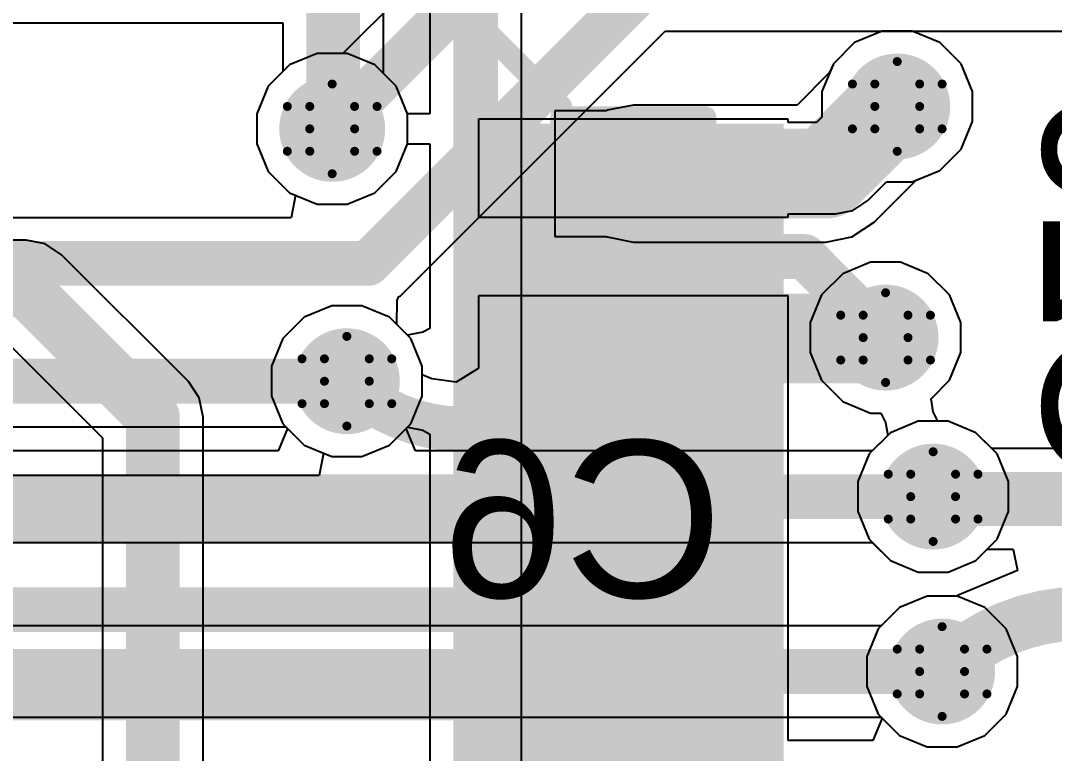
# Model space of a CAD drawing. Header units: inches. Extents: x -4 to 389, y 0 to 108.
# Drawn here: x 24.7 to 30.56, y 28.01 to 32.16 of the extents above; entities that cross this region are included whole.
import ezdxf

# ---------------------------------------------------------------- set-up
doc = ezdxf.new("R2010")
doc.units = ezdxf.units.IN
for name, color, linetype in [('Bottom Layer', 5, 'Continuous'), ('Bottom Overlay', 54, 'Continuous'), ('Bottom Paste', 16, 'Continuous'), ('Bottom Solder', 6, 'Continuous'), ('Drill Drawing', 1, 'Continuous'), ('Signal_1', 16, 'Continuous'), ('Signal_2', 76, 'Continuous'), ('Top Layer', 1, 'Continuous'), ('Top Overlay', 2, 'Continuous'), ('Top Paste', 8, 'Continuous'), ('Top Solder', 216, 'Continuous'), ('Via Holes', 16, 'Continuous')]:
    doc.layers.add(name, color=color, linetype=linetype)
doc.styles.add('Arial', font='', dxfattribs={"height": 0.2})
doc.styles.get('Arial').set_extended_font_data('Arial')

msp = doc.modelspace()

# ---------------------------------------------------------------- hatches: boundary and pattern name
at = {"layer": 'Bottom Layer'}
h = msp.add_hatch(color=5, dxfattribs=at)
edge = h.paths.add_edge_path()
edge.add_arc((29.66721524, 31.6738), 0.2999994, 0, 360)
h = msp.add_hatch(color=5, dxfattribs=at)
edge = h.paths.add_edge_path()
edge.add_arc((26.46681524, 31.5468), 0.2999994, 0, 360)
for points in [[(28.4903672, 31.06464958), (27.8553672, 31.06464958), (27.8553672, 31.52184958), (28.4903672, 31.52184958)], [(28.4903672, 30.12484958), (27.8553672, 30.12484958), (27.8553672, 30.58204958), (28.4903672, 30.58204958)]]:
    msp.add_hatch(color=5, dxfattribs=at).paths.add_polyline_path(points)
h = msp.add_hatch(color=5, dxfattribs=at)
edge = h.paths.add_edge_path()
edge.add_arc((29.60101522, 30.36449096), 0.2999994, 0, 360)
h = msp.add_hatch(color=5, dxfattribs=at)
edge = h.paths.add_edge_path()
edge.add_arc((26.54993928, 30.1174785), 0.2999994, 0, 360)
h = msp.add_hatch(color=5, dxfattribs=at)
edge = h.paths.add_edge_path()
edge.add_arc((29.87041524, 29.464), 0.2999994, 0, 360)
h = msp.add_hatch(color=5, dxfattribs=at)
edge = h.paths.add_edge_path()
edge.add_arc((29.92121524, 28.4734), 0.2999994, 0, 360)
at = {"layer": 'Bottom Paste'}
for points in [[(28.4903672, 31.06464958), (27.8553672, 31.06464958), (27.8553672, 31.52184958), (28.4903672, 31.52184958)], [(28.4903672, 30.12484958), (27.8553672, 30.12484958), (27.8553672, 30.58204958), (28.4903672, 30.58204958)]]:
    msp.add_hatch(color=16, dxfattribs=at).paths.add_polyline_path(points)
at = {"layer": 'Bottom Solder'}
for points in [[(28.55036708, 31.00464969999999), (27.79536732, 31.00464969999999), (27.79536732, 31.58184946), (28.55036708, 31.58184946)], [(28.55036708, 30.0648497), (27.79536732, 30.0648497), (27.79536732, 30.64204946), (28.55036708, 30.64204946)]]:
    msp.add_hatch(color=6, dxfattribs=at).paths.add_polyline_path(points)
at = {"layer": 'Signal_1'}
h = msp.add_hatch(color=16, dxfattribs=at)
edge = h.paths.add_edge_path()
edge.add_arc((29.66721524, 31.6738), 0.2999994, 0, 360)
h = msp.add_hatch(color=16, dxfattribs=at)
edge = h.paths.add_edge_path()
edge.add_arc((26.46681524, 31.5468), 0.2999994, 0, 360)
h = msp.add_hatch(color=16, dxfattribs=at)
edge = h.paths.add_edge_path()
edge.add_arc((29.60101522, 30.36449096), 0.2999994, 0, 360)
h = msp.add_hatch(color=16, dxfattribs=at)
edge = h.paths.add_edge_path()
edge.add_arc((26.54993928, 30.1174785), 0.2999994, 0, 360)
h = msp.add_hatch(color=16, dxfattribs=at)
edge = h.paths.add_edge_path()
edge.add_arc((29.87041524, 29.464), 0.2999994, 0, 360)
h = msp.add_hatch(color=16, dxfattribs=at)
edge = h.paths.add_edge_path()
edge.add_arc((29.92121524, 28.4734), 0.2999994, 0, 360)
at = {"layer": 'Signal_2'}
h = msp.add_hatch(color=76, dxfattribs=at)
edge = h.paths.add_edge_path()
edge.add_arc((29.66721524, 31.6738), 0.2999994, 0, 360)
h = msp.add_hatch(color=76, dxfattribs=at)
edge = h.paths.add_edge_path()
edge.add_arc((26.46681524, 31.5468), 0.2999994, 0, 360)
h = msp.add_hatch(color=76, dxfattribs=at)
edge = h.paths.add_edge_path()
edge.add_arc((29.60101522, 30.36449096), 0.2999994, 0, 360)
h = msp.add_hatch(color=76, dxfattribs=at)
edge = h.paths.add_edge_path()
edge.add_arc((26.54993928, 30.1174785), 0.2999994, 0, 360)
h = msp.add_hatch(color=76, dxfattribs=at)
edge = h.paths.add_edge_path()
edge.add_arc((29.87041524, 29.464), 0.2999994, 0, 360)
h = msp.add_hatch(color=76, dxfattribs=at)
edge = h.paths.add_edge_path()
edge.add_arc((29.92121524, 28.4734), 0.2999994, 0, 360)
at = {"layer": 'Top Layer'}
h = msp.add_hatch(color=1, dxfattribs=at)
edge = h.paths.add_edge_path()
edge.add_arc((29.66721524, 31.6738), 0.2999994, 0, 360)
h = msp.add_hatch(color=1, dxfattribs=at)
edge = h.paths.add_edge_path()
edge.add_arc((26.46681524, 31.5468), 0.2999994, 0, 360)
for points in [[(28.92241739, 31.173801), (27.42241785, 31.173801), (27.42241785, 31.4738004), (28.92241739, 31.4738004)], [(28.92241739, 30.67379946), (27.42241785, 30.67379946), (27.42241785, 30.97379886), (28.92241739, 30.97379886)], [(28.92241739, 30.17379791999999), (27.42241785, 30.17379791999999), (27.42241785, 30.47379732), (28.92241739, 30.47379732)], [(28.92241739, 29.67379892), (27.42241785, 29.67379892), (27.42241785, 29.97379832), (28.92241739, 29.97379832)], [(28.92241739, 29.17379992), (27.42241785, 29.17379992), (27.42241785, 29.47379932), (28.92241739, 29.47379932)], [(28.92241739, 28.67380092), (27.42241785, 28.67380092), (27.42241785, 28.97380032), (28.92241739, 28.97380032)], [(28.92241739, 28.17379938), (27.42241785, 28.17379938), (27.42241785, 28.47379878), (28.92241739, 28.47379878)]]:
    msp.add_hatch(color=1, dxfattribs=at).paths.add_polyline_path(points)
h = msp.add_hatch(color=1, dxfattribs=at)
edge = h.paths.add_edge_path()
edge.add_arc((29.60101522, 30.36449096), 0.2999994, 0, 360)
h = msp.add_hatch(color=1, dxfattribs=at)
edge = h.paths.add_edge_path()
edge.add_arc((26.54993928, 30.1174785), 0.2999994, 0, 360)
h = msp.add_hatch(color=1, dxfattribs=at)
edge = h.paths.add_edge_path()
edge.add_arc((29.87041524, 29.464), 0.2999994, 0, 360)
h = msp.add_hatch(color=1, dxfattribs=at)
edge = h.paths.add_edge_path()
edge.add_arc((29.92121524, 28.4734), 0.2999994, 0, 360)
at = {"layer": 'Top Paste'}
for points in [[(28.92241739, 31.173801), (27.42241785, 31.173801), (27.42241785, 31.4738004), (28.92241739, 31.4738004)], [(28.92241739, 30.67379946), (27.42241785, 30.67379946), (27.42241785, 30.97379886), (28.92241739, 30.97379886)], [(28.92241739, 30.17379791999999), (27.42241785, 30.17379791999999), (27.42241785, 30.47379732), (28.92241739, 30.47379732)], [(28.92241739, 29.67379892), (27.42241785, 29.67379892), (27.42241785, 29.97379832), (28.92241739, 29.97379832)], [(28.92241739, 29.17379992), (27.42241785, 29.17379992), (27.42241785, 29.47379932), (28.92241739, 29.47379932)], [(28.92241739, 28.67380092), (27.42241785, 28.67380092), (27.42241785, 28.97380032), (28.92241739, 28.97380032)], [(28.92241739, 28.17379938), (27.42241785, 28.17379938), (27.42241785, 28.47379878), (28.92241739, 28.47379878)]]:
    msp.add_hatch(color=8, dxfattribs=at).paths.add_polyline_path(points)
at = {"layer": 'Top Solder'}
for points in [[(29.02401739, 31.072201), (27.32081785, 31.072201), (27.32081785, 31.5754004), (29.02401739, 31.5754004)], [(29.02401739, 30.57219946), (27.32081785, 30.57219946), (27.32081785, 31.07539886), (29.02401739, 31.07539886)], [(29.02401739, 30.07219792), (27.32081785, 30.07219792), (27.32081785, 30.57539732), (29.02401739, 30.57539732)], [(29.02401739, 29.57219892), (27.32081785, 29.57219892), (27.32081785, 30.07539832), (29.02401739, 30.07539832)], [(29.02401739, 29.07219992), (27.32081785, 29.07219992), (27.32081785, 29.57539932), (29.02401739, 29.57539932)], [(29.02401739, 28.57220092), (27.32081785, 28.57220092), (27.32081785, 29.07540032), (29.02401739, 29.07540032)], [(29.02401739, 28.07219938), (27.32081785, 28.07219938), (27.32081785, 28.57539878), (29.02401739, 28.57539878)], [(29.02401739, 27.57220038), (27.32081785, 27.57220038), (27.32081785, 28.07539978), (29.02401739, 28.07539978)]]:
    msp.add_hatch(color=216, dxfattribs=at).paths.add_polyline_path(points)
at = {"layer": 'Via Holes'}
h = msp.add_hatch(color=7, dxfattribs=at)
edge = h.paths.add_edge_path()
edge.add_arc((29.66721524, 31.6738), 0.1499997, 0, 360)
h = msp.add_hatch(color=7, dxfattribs=at)
edge = h.paths.add_edge_path()
edge.add_arc((26.46681524, 31.5468), 0.1499997, 0, 360)
h = msp.add_hatch(color=7, dxfattribs=at)
edge = h.paths.add_edge_path()
edge.add_arc((29.60101522, 30.36449096), 0.1499997, 0, 360)
h = msp.add_hatch(color=7, dxfattribs=at)
edge = h.paths.add_edge_path()
edge.add_arc((26.54993928, 30.1174785), 0.1499997, 0, 360)
h = msp.add_hatch(color=7, dxfattribs=at)
edge = h.paths.add_edge_path()
edge.add_arc((29.87041524, 29.464), 0.1499997, 0, 360)
h = msp.add_hatch(color=7, dxfattribs=at)
edge = h.paths.add_edge_path()
edge.add_arc((29.92121524, 28.4734), 0.1499997, 0, 360)

# ---------------------------------------------------------------- linework, layer by layer
at = {"layer": 'Bottom Layer'}
for p, q in [((27.02062414, 33.2486), (27.02062414, 31.63219734)), ((27.53857586, 26.73128258), (27.53857586, 33.14132818)), ((29.58228018, 32.1007994), (29.42534119999999, 32.03579064)), ((29.7521503, 32.1007994), (29.58228018, 32.1007994)), ((29.90908928, 32.03579064), (29.7521503, 32.1007994)), ((29.42534119999999, 32.03579064), (29.3052246, 31.91567404)), ((30.02920588, 31.91567404), (29.90908928, 32.03579064)), ((26.38188018, 31.9737994), (26.2249412, 31.90879064)), ((26.55175029999999, 31.9737994), (26.38188018, 31.9737994)), ((26.70868928, 31.90879064), (26.55175029999999, 31.9737994)), ((26.2249412, 31.90879064), (26.1048246, 31.78867404)), ((26.82880588, 31.78867404), (26.70868928, 31.90879064)), ((29.3052246, 31.91567404), (29.284295, 31.86514582)), ((30.09421464, 31.75873506), (30.02920588, 31.91567404)), ((29.284295, 31.86514582), (29.10086382, 31.68171464)), ((26.1048246, 31.78867404), (26.03981584, 31.63173506)), ((26.89381464, 31.6317376), (26.82880588, 31.78867404)), ((30.09421464, 31.58886494), (30.09421464, 31.75873506)), ((28.1728672, 31.68171464), (28.02420862, 31.65214396)), ((29.10086382, 31.68171464), (28.1728672, 31.68171464)), ((26.03981584, 31.63173506), (26.03981584, 31.46186494)), ((27.02062414, 31.63219734), (26.89381464, 31.6317376)), ((28.01927848, 31.64884958), (27.7283672, 31.64884958)), ((27.7283672, 31.64884958), (27.7283672, 30.93764958)), ((28.02420862, 31.65214396), (28.01927848, 31.64884958)), ((30.02920588, 31.43192596), (30.09421464, 31.58886494)), ((26.03981584, 31.46186494), (26.1048246, 31.30492596)), ((26.82880588, 31.30492596), (26.89381464, 31.4618624)), ((26.89381464, 31.4618624), (27.02062414, 31.46140266)), ((27.02062414, 31.46140266), (27.02062414, 30.41659398)), ((29.90908928, 31.31180936), (30.02920588, 31.43192596)), ((26.1048246, 31.30492596), (26.2249412, 31.18480936)), ((26.70868928, 31.18480936), (26.82880588, 31.30492596)), ((29.7735625, 31.25567028), (29.90908928, 31.31180936)), ((29.53645604, 31.01856382), (29.7735625, 31.25567028)), ((26.2249412, 31.18480936), (26.38188018, 31.1198006)), ((26.55175029999999, 31.1198006), (26.70868928, 31.18480936)), ((26.38188018, 31.1198006), (26.55175029999999, 31.1198006)), ((29.41042886, 30.9343552), (29.53645604, 31.01856382)), ((24.7326658, 30.9172737), (8.19023254, 30.9172737)), ((24.7326785, 30.91727624), (24.7326658, 30.9172737)), ((24.8416953, 30.89558972), (24.7326785, 30.91727624)), ((27.7283672, 30.93764958), (28.01927848, 30.93764958)), ((28.01927848, 30.93764958), (28.02420862, 30.9343552)), ((28.02420862, 30.9343552), (28.1728672, 30.90478452)), ((29.26177028, 30.90478452), (29.41042886, 30.9343552)), ((24.93411574, 30.83383724), (24.8416953, 30.89558972)), ((28.1728672, 30.90478452), (29.26177028, 30.90478452)), ((25.65222962, 30.11572082), (24.93411574, 30.83383724)), ((26.46500422, 30.5444779), (26.30806524, 30.47946914)), ((26.63487434, 30.5444779), (26.46500422, 30.5444779)), ((26.79181332, 30.47946914), (26.63487434, 30.5444779)), ((26.30806524, 30.47946914), (26.18794864, 30.35935254)), ((26.89362414, 30.37765832), (26.79181332, 30.47946914)), ((26.98020512, 30.39530878), (26.89362414, 30.37765832)), ((27.02062414, 30.41659398), (26.98020512, 30.39530878)), ((24.61467772, 30.34752629999999), (25.1659263, 29.79628026)), ((26.18794864, 30.35935254), (26.12293988, 30.20241356)), ((26.12293988, 30.20241356), (26.12293988, 30.03254344)), ((25.65223723999999, 30.11571574), (25.65222962, 30.11572082)), ((25.71398972, 30.0232953), (25.65223723999999, 30.11571574)), ((25.73567624, 29.9142785), (25.71398972, 30.0232953)), ((26.12293988, 30.03254344), (26.18794864, 29.87560446)), ((25.7356737, 29.9142658), (25.73567624, 29.9142785)), ((25.7356737, 26.43019098), (25.7356737, 29.9142658)), ((26.18794864, 29.87560446), (26.30806524, 29.75548786)), ((29.78548018, 29.8909994), (29.6285412, 29.82599064)), ((29.9553503, 29.8909994), (29.78548018, 29.8909994)), ((30.11228928, 29.82599064), (29.9553503, 29.8909994)), ((26.79181332, 29.75548786), (26.89362414, 29.85729868)), ((26.89362414, 29.85729868), (26.98020512, 29.83964822)), ((26.98020512, 29.83964822), (27.02062414, 29.81836302)), ((27.02062414, 29.81836302), (27.02062414, 26.8385544)), ((29.6285412, 29.82599064), (29.5084246, 29.70587404)), ((30.23240588, 29.70587404), (30.11228928, 29.82599064)), ((25.1659263, 29.79628026), (25.1659263, 26.43019098)), ((26.30806524, 29.75548786), (26.46500422, 29.6904791)), ((26.63487434, 29.6904791), (26.79181332, 29.75548786)), ((26.46500422, 29.6904791), (26.63487434, 29.6904791)), ((29.5084246, 29.70587404), (29.44341584, 29.54893506)), ((30.29741464, 29.54893506), (30.23240588, 29.70587404)), ((29.44341584, 29.54893506), (29.44341584, 29.37906494)), ((30.29741464, 29.37906494), (30.29741464, 29.54893506)), ((29.44341584, 29.37906494), (29.5084246, 29.22212596)), ((30.23240588, 29.22212596), (30.29741464, 29.37906494)), ((29.5084246, 29.22212596), (29.6285412, 29.10200936)), ((30.11228928, 29.10200936), (30.23240588, 29.22212596)), ((29.6285412, 29.10200936), (29.78548018, 29.0370006)), ((29.9553503, 29.0370006), (30.11228928, 29.10200936)), ((29.78548018, 29.0370006), (29.9553503, 29.0370006)), ((29.83628018, 28.9003994), (29.6793412, 28.83539064)), ((30.0061503, 28.9003994), (29.83628018, 28.9003994)), ((30.16308928, 28.83539064), (30.0061503, 28.9003994)), ((29.6793412, 28.83539064), (29.5592246, 28.71527404)), ((30.28320588, 28.71527404), (30.16308928, 28.83539064)), ((29.5592246, 28.71527404), (29.49421584, 28.55833506)), ((30.34821464, 28.55833506), (30.28320588, 28.71527404)), ((29.49421584, 28.55833506), (29.49421584, 28.38846494)), ((30.34821464, 28.38846494), (30.34821464, 28.55833506)), ((29.49421584, 28.38846494), (29.5592246, 28.23152596)), ((30.28320588, 28.23152596), (30.34821464, 28.38846494)), ((29.5592246, 28.23152596), (29.6793412, 28.11140936)), ((30.16308928, 28.11140936), (30.28320588, 28.23152596)), ((29.6793412, 28.11140936), (29.83628018, 28.0464006)), ((30.0061503, 28.0464006), (30.16308928, 28.11140936)), ((29.83628018, 28.0464006), (30.0061503, 28.0464006))]:
    msp.add_line(p, q, dxfattribs=at)
for points, const_width in [([(27.2796, 26.73128258), (27.2796, 33.2486)], 0.254), ([(29.26177028, 31.29324958), (29.6423207, 31.6738)], 0.508), ([(29.6423207, 31.6738), (29.66721524, 31.6738)], 0.508), ([(28.1728672, 31.29324958), (29.26177028, 31.29324958)], 0.508), ([(8.0722343, 30.6324), (24.7326785, 30.6324)], 0.3048), ([(24.7326785, 30.6324), (25.4508, 29.9142785)], 0.3048), ([(28.1728672, 30.35344958), (28.17838662, 30.358969)], 0.508), ([(28.17838662, 30.358969), (29.59549326, 30.358969)], 0.508), ([(29.59549326, 30.358969), (29.60101522, 30.36449096)], 0.508), ([(25.4508, 26.1112), (25.4508, 29.9142785)], 0.3048)]:
    msp.add_lwpolyline(points, dxfattribs=dict(at, const_width=const_width))
for points, const_width in [([(29.5153207, 31.6738, 1), (29.76932069999999, 31.6738, 1)], 0.254), ([(29.5153207, 31.6738, 1), (29.76932069999999, 31.6738, 1)], 0.254), ([(29.54021524, 31.6738, 1), (29.79421524, 31.6738, 1)], 0.254), ([(28.0458672, 31.29324958, 1), (28.2998672, 31.29324958, 1)], 0.254), ([(29.13477027999999, 31.29324958, 1), (29.38877028, 31.29324958, 1)], 0.254), ([(29.13477027999999, 31.29324958, 1), (29.38877028, 31.29324958, 1)], 0.254), ([(24.6564785, 30.6324, 1), (24.8088785, 30.6324, 1)], 0.1524), ([(24.6564785, 30.6324, 1), (24.8088785, 30.6324, 1)], 0.1524), ([(28.0458672, 30.35344958, 1), (28.2998672, 30.35344958, 1)], 0.254), ([(28.05138662, 30.358969, 1), (28.30538662, 30.358969, 1)], 0.254), ([(28.05138662, 30.358969, 1), (28.30538662, 30.358969, 1)], 0.254), ([(29.46849326, 30.358969, 1), (29.72249326, 30.358969, 1)], 0.254), ([(29.46849326, 30.358969, 1), (29.72249326, 30.358969, 1)], 0.254), ([(29.47401522, 30.36449096, 1), (29.72801522, 30.36449096, 1)], 0.254), ([(25.3746, 29.9142785, 1), (25.527, 29.9142785, 1)], 0.1524), ([(25.3746, 29.9142785, 1), (25.527, 29.9142785, 1)], 0.1524)]:
    msp.add_lwpolyline(points, format="xyb", close=True, dxfattribs=dict(at, const_width=const_width))
at = {"layer": 'Bottom Overlay', "const_width": 0.127}
for points in [[(27.7664672, 31.10274958), (27.7664672, 31.61074958)], [(27.7664672, 31.61074958), (28.5792672, 31.61074958)], [(28.5792672, 31.10274958), (28.5792672, 31.61074958)], [(27.7664672, 30.03594958), (27.7664672, 30.54394958)], [(28.5792672, 30.03594958), (28.5792672, 30.54394958)], [(27.7664672, 30.03594958), (28.5792672, 30.03594958)]]:
    msp.add_lwpolyline(points, dxfattribs=at)
at = {"layer": 'Bottom Overlay', "const_width": 0.0635}
for points in [[(27.7347172, 31.61074958, 1), (27.7982172, 31.61074958, 1)], [(27.7347172, 31.61074958, 1), (27.7982172, 31.61074958, 1)], [(28.5475172, 31.61074958, 1), (28.6110172, 31.61074958, 1)], [(28.5475172, 31.61074958, 1), (28.6110172, 31.61074958, 1)], [(27.7347172, 31.10274958, 1), (27.7982172, 31.10274958, 1)], [(28.5475172, 31.10274958, 1), (28.6110172, 31.10274958, 1)], [(27.7347172, 30.54394958, 1), (27.7982172, 30.54394958, 1)], [(28.5475172, 30.54394958, 1), (28.6110172, 30.54394958, 1)], [(27.7347172, 30.03594958, 1), (27.7982172, 30.03594958, 1)], [(27.7347172, 30.03594958, 1), (27.7982172, 30.03594958, 1)], [(28.5475172, 30.03594958, 1), (28.6110172, 30.03594958, 1)], [(28.5475172, 30.03594958, 1), (28.6110172, 30.03594958, 1)]]:
    msp.add_lwpolyline(points, format="xyb", close=True, dxfattribs=at)
at = {"layer": 'Drill Drawing', "const_width": 0.0508}
for points in [[(29.54021524, 31.8008), (29.66721524, 31.92779999999999)], [(29.66721524, 31.92779999999999), (29.79421524, 31.8008)], [(26.33981524, 31.6738), (26.46681524, 31.8008)], [(26.46681524, 31.8008), (26.59381524, 31.6738)], [(29.41321524, 31.8008), (29.54021524, 31.6738)], [(29.41321524, 31.8008), (29.54021524, 31.8008)], [(29.79421524, 31.8008), (29.92121524, 31.8008)], [(29.79421524, 31.6738), (29.92121524, 31.8008)], [(26.21281524, 31.6738), (26.33981524, 31.5468)], [(26.21281524, 31.6738), (26.33981524, 31.6738)], [(26.59381524, 31.6738), (26.72081524, 31.6738)], [(26.59381524, 31.5468), (26.72081524, 31.6738)], [(29.41321524, 31.5468), (29.54021524, 31.6738)], [(29.79421524, 31.6738), (29.92121524, 31.5468)], [(26.21281524, 31.4198), (26.33981524, 31.5468)], [(26.59381524, 31.5468), (26.72081524, 31.4198)], [(29.41321524, 31.5468), (29.54021524, 31.5468)], [(29.54021524, 31.5468), (29.66721524, 31.4198)], [(29.66721524, 31.4198), (29.79421524, 31.5468)], [(29.79421524, 31.5468), (29.92121524, 31.5468)], [(26.21281524, 31.4198), (26.33981524, 31.4198)], [(26.33981524, 31.4198), (26.46681524, 31.2928)], [(26.46681524, 31.2928), (26.59381524, 31.4198)], [(26.59381524, 31.4198), (26.72081524, 31.4198)], [(29.47401522, 30.49149096), (29.60101522, 30.61849096)], [(29.60101522, 30.61849096), (29.72801522, 30.49149096)], [(29.34701522, 30.49149096), (29.47401522, 30.36449096)], [(29.34701522, 30.49149096), (29.47401522, 30.49149096)], [(29.72801522, 30.49149096), (29.85501522, 30.49149096)], [(29.72801522, 30.36449096), (29.85501522, 30.49149096)], [(26.42293927999999, 30.2444785), (26.54993928, 30.3714785)], [(26.54993928, 30.3714785), (26.67693928, 30.2444785)], [(29.34701522, 30.23749096), (29.47401522, 30.36449096)], [(29.72801522, 30.36449096), (29.85501522, 30.23749096)], [(26.29593928, 30.2444785), (26.42293927999999, 30.1174785)], [(26.29593928, 30.2444785), (26.42293927999999, 30.2444785)], [(26.67693928, 30.2444785), (26.80393928, 30.2444785)], [(26.67693928, 30.1174785), (26.80393928, 30.2444785)], [(29.34701522, 30.23749096), (29.47401522, 30.23749096)], [(29.47401522, 30.23749096), (29.60101522, 30.11049096)], [(29.60101522, 30.11049096), (29.72801522, 30.23749096)], [(29.72801522, 30.23749096), (29.85501522, 30.23749096)], [(26.29593928, 29.9904785), (26.42293927999999, 30.1174785)], [(26.67693928, 30.1174785), (26.80393928, 29.9904785)], [(26.29593928, 29.9904785), (26.42293927999999, 29.9904785)], [(26.42293927999999, 29.9904785), (26.54993928, 29.8634785)], [(26.54993928, 29.8634785), (26.67693928, 29.9904785)], [(26.67693928, 29.9904785), (26.80393928, 29.9904785)], [(29.74341524, 29.591), (29.87041524, 29.718)], [(29.87041524, 29.718), (29.99741524, 29.591)], [(29.61641524, 29.591), (29.74341524, 29.464)], [(29.61641524, 29.591), (29.74341524, 29.591)], [(29.99741524, 29.591), (30.12441524, 29.591)], [(29.99741524, 29.464), (30.12441524, 29.591)], [(29.61641524, 29.337), (29.74341524, 29.464)], [(29.99741524, 29.464), (30.12441524, 29.337)], [(29.61641524, 29.337), (29.74341524, 29.337)], [(29.74341524, 29.337), (29.87041524, 29.21)], [(29.87041524, 29.21), (29.99741524, 29.337)], [(29.99741524, 29.337), (30.12441524, 29.337)], [(29.79421524, 28.6004), (29.92121524, 28.7274)], [(29.92121524, 28.7274), (30.04821524, 28.6004)], [(29.66721524, 28.6004), (29.79421524, 28.4734)], [(29.66721524, 28.6004), (29.79421524, 28.6004)], [(30.04821524, 28.6004), (30.17521524, 28.6004)], [(30.04821524, 28.4734), (30.17521524, 28.6004)], [(29.66721524, 28.3464), (29.79421524, 28.4734)], [(30.04821524, 28.4734), (30.17521524, 28.3464)], [(29.66721524, 28.3464), (29.79421524, 28.3464)], [(29.79421524, 28.3464), (29.92121524, 28.2194)], [(29.92121524, 28.2194), (30.04821524, 28.3464)], [(30.04821524, 28.3464), (30.17521524, 28.3464)]]:
    msp.add_lwpolyline(points, dxfattribs=at)
at = {"layer": 'Drill Drawing', "const_width": 0.0254}
for points in [[(29.65451524, 31.92779999999999, 1), (29.67991524, 31.92779999999999, 1)], [(29.65451524, 31.92779999999999, 1), (29.67991524, 31.92779999999999, 1)], [(26.45411524, 31.8008, 1), (26.47951524, 31.8008, 1)], [(26.45411524, 31.8008, 1), (26.47951524, 31.8008, 1)], [(29.40051524, 31.8008, 1), (29.42591524, 31.8008, 1)], [(29.40051524, 31.8008, 1), (29.42591524, 31.8008, 1)], [(29.52751524, 31.8008, 1), (29.55291524, 31.8008, 1)], [(29.52751524, 31.8008, 1), (29.55291524, 31.8008, 1)], [(29.78151524, 31.8008, 1), (29.80691524, 31.8008, 1)], [(29.78151524, 31.8008, 1), (29.80691524, 31.8008, 1)], [(29.90851524, 31.8008, 1), (29.93391524, 31.8008, 1)], [(29.90851524, 31.8008, 1), (29.93391524, 31.8008, 1)], [(26.20011524, 31.6738, 1), (26.22551524, 31.6738, 1)], [(26.20011524, 31.6738, 1), (26.22551524, 31.6738, 1)], [(26.32711524, 31.6738, 1), (26.35251524, 31.6738, 1)], [(26.32711524, 31.6738, 1), (26.35251524, 31.6738, 1)], [(26.58111524, 31.6738, 1), (26.60651524, 31.6738, 1)], [(26.58111524, 31.6738, 1), (26.60651524, 31.6738, 1)], [(26.70811524, 31.6738, 1), (26.73351524, 31.6738, 1)], [(26.70811524, 31.6738, 1), (26.73351524, 31.6738, 1)], [(29.52751524, 31.6738, 1), (29.55291524, 31.6738, 1)], [(29.52751524, 31.6738, 1), (29.55291524, 31.6738, 1)], [(29.78151524, 31.6738, 1), (29.80691524, 31.6738, 1)], [(29.78151524, 31.6738, 1), (29.80691524, 31.6738, 1)], [(26.32711524, 31.5468, 1), (26.35251524, 31.5468, 1)], [(26.32711524, 31.5468, 1), (26.35251524, 31.5468, 1)], [(26.58111524, 31.5468, 1), (26.60651524, 31.5468, 1)], [(26.58111524, 31.5468, 1), (26.60651524, 31.5468, 1)], [(29.40051524, 31.5468, 1), (29.42591524, 31.5468, 1)], [(29.40051524, 31.5468, 1), (29.42591524, 31.5468, 1)], [(29.52751524, 31.5468, 1), (29.55291524, 31.5468, 1)], [(29.52751524, 31.5468, 1), (29.55291524, 31.5468, 1)], [(29.78151524, 31.5468, 1), (29.80691524, 31.5468, 1)], [(29.78151524, 31.5468, 1), (29.80691524, 31.5468, 1)], [(29.90851524, 31.5468, 1), (29.93391524, 31.5468, 1)], [(29.90851524, 31.5468, 1), (29.93391524, 31.5468, 1)], [(26.20011524, 31.4198, 1), (26.22551524, 31.4198, 1)], [(26.20011524, 31.4198, 1), (26.22551524, 31.4198, 1)], [(26.32711524, 31.4198, 1), (26.35251524, 31.4198, 1)], [(26.32711524, 31.4198, 1), (26.35251524, 31.4198, 1)], [(26.58111524, 31.4198, 1), (26.60651524, 31.4198, 1)], [(26.58111524, 31.4198, 1), (26.60651524, 31.4198, 1)], [(26.70811524, 31.4198, 1), (26.73351524, 31.4198, 1)], [(26.70811524, 31.4198, 1), (26.73351524, 31.4198, 1)], [(29.65451524, 31.4198, 1), (29.67991524, 31.4198, 1)], [(29.65451524, 31.4198, 1), (29.67991524, 31.4198, 1)], [(26.45411524, 31.2928, 1), (26.47951524, 31.2928, 1)], [(26.45411524, 31.2928, 1), (26.47951524, 31.2928, 1)], [(29.58831522, 30.61849096, 1), (29.61371522, 30.61849096, 1)], [(29.58831522, 30.61849096, 1), (29.61371522, 30.61849096, 1)], [(29.33431522, 30.49149096, 1), (29.35971522, 30.49149096, 1)], [(29.33431522, 30.49149096, 1), (29.35971522, 30.49149096, 1)], [(29.46131522, 30.49149096, 1), (29.48671522, 30.49149096, 1)], [(29.46131522, 30.49149096, 1), (29.48671522, 30.49149096, 1)], [(29.71531522, 30.49149096, 1), (29.74071522, 30.49149096, 1)], [(29.71531522, 30.49149096, 1), (29.74071522, 30.49149096, 1)], [(29.84231522, 30.49149096, 1), (29.86771522, 30.49149096, 1)], [(29.84231522, 30.49149096, 1), (29.86771522, 30.49149096, 1)], [(26.53723928, 30.3714785, 1), (26.56263928, 30.3714785, 1)], [(26.53723928, 30.3714785, 1), (26.56263928, 30.3714785, 1)], [(29.46131522, 30.36449096, 1), (29.48671522, 30.36449096, 1)], [(29.46131522, 30.36449096, 1), (29.48671522, 30.36449096, 1)], [(29.71531522, 30.36449096, 1), (29.74071522, 30.36449096, 1)], [(29.71531522, 30.36449096, 1), (29.74071522, 30.36449096, 1)], [(26.28323928, 30.2444785, 1), (26.30863928, 30.2444785, 1)], [(26.28323928, 30.2444785, 1), (26.30863928, 30.2444785, 1)], [(26.41023928, 30.2444785, 1), (26.43563928, 30.2444785, 1)], [(26.41023928, 30.2444785, 1), (26.43563928, 30.2444785, 1)], [(26.66423928, 30.2444785, 1), (26.68963928, 30.2444785, 1)], [(26.66423928, 30.2444785, 1), (26.68963928, 30.2444785, 1)], [(26.79123928, 30.2444785, 1), (26.81663928, 30.2444785, 1)], [(26.79123928, 30.2444785, 1), (26.81663928, 30.2444785, 1)], [(29.33431522, 30.23749096, 1), (29.35971522, 30.23749096, 1)], [(29.33431522, 30.23749096, 1), (29.35971522, 30.23749096, 1)], [(29.46131522, 30.23749096, 1), (29.48671522, 30.23749096, 1)], [(29.46131522, 30.23749096, 1), (29.48671522, 30.23749096, 1)], [(29.71531522, 30.23749096, 1), (29.74071522, 30.23749096, 1)], [(29.71531522, 30.23749096, 1), (29.74071522, 30.23749096, 1)], [(29.84231522, 30.23749096, 1), (29.86771522, 30.23749096, 1)], [(29.84231522, 30.23749096, 1), (29.86771522, 30.23749096, 1)], [(26.41023928, 30.1174785, 1), (26.43563928, 30.1174785, 1)], [(26.41023928, 30.1174785, 1), (26.43563928, 30.1174785, 1)], [(26.66423928, 30.1174785, 1), (26.68963928, 30.1174785, 1)], [(26.66423928, 30.1174785, 1), (26.68963928, 30.1174785, 1)], [(29.58831522, 30.11049096, 1), (29.61371522, 30.11049096, 1)], [(29.58831522, 30.11049096, 1), (29.61371522, 30.11049096, 1)], [(26.28323928, 29.9904785, 1), (26.30863928, 29.9904785, 1)], [(26.28323928, 29.9904785, 1), (26.30863928, 29.9904785, 1)], [(26.41023928, 29.9904785, 1), (26.43563928, 29.9904785, 1)], [(26.41023928, 29.9904785, 1), (26.43563928, 29.9904785, 1)], [(26.66423928, 29.9904785, 1), (26.68963928, 29.9904785, 1)], [(26.66423928, 29.9904785, 1), (26.68963928, 29.9904785, 1)], [(26.79123928, 29.9904785, 1), (26.81663928, 29.9904785, 1)], [(26.79123928, 29.9904785, 1), (26.81663928, 29.9904785, 1)], [(26.53723928, 29.8634785, 1), (26.56263928, 29.8634785, 1)], [(26.53723928, 29.8634785, 1), (26.56263928, 29.8634785, 1)], [(29.85771524, 29.718, 1), (29.88311524, 29.718, 1)], [(29.85771524, 29.718, 1), (29.88311524, 29.718, 1)], [(29.60371524, 29.591, 1), (29.62911524, 29.591, 1)], [(29.60371524, 29.591, 1), (29.62911524, 29.591, 1)], [(29.73071524, 29.591, 1), (29.75611524, 29.591, 1)], [(29.73071524, 29.591, 1), (29.75611524, 29.591, 1)], [(29.98471524, 29.591, 1), (30.01011524, 29.591, 1)], [(29.98471524, 29.591, 1), (30.01011524, 29.591, 1)], [(30.11171524, 29.591, 1), (30.13711524, 29.591, 1)], [(30.11171524, 29.591, 1), (30.13711524, 29.591, 1)], [(29.73071524, 29.464, 1), (29.75611524, 29.464, 1)], [(29.73071524, 29.464, 1), (29.75611524, 29.464, 1)], [(29.98471524, 29.464, 1), (30.01011524, 29.464, 1)], [(29.98471524, 29.464, 1), (30.01011524, 29.464, 1)], [(29.60371524, 29.337, 1), (29.62911524, 29.337, 1)], [(29.60371524, 29.337, 1), (29.62911524, 29.337, 1)], [(29.73071524, 29.337, 1), (29.75611524, 29.337, 1)], [(29.73071524, 29.337, 1), (29.75611524, 29.337, 1)], [(29.98471524, 29.337, 1), (30.01011524, 29.337, 1)], [(29.98471524, 29.337, 1), (30.01011524, 29.337, 1)], [(30.11171524, 29.337, 1), (30.13711524, 29.337, 1)], [(30.11171524, 29.337, 1), (30.13711524, 29.337, 1)], [(29.85771524, 29.21, 1), (29.88311524, 29.21, 1)], [(29.85771524, 29.21, 1), (29.88311524, 29.21, 1)], [(29.90851524, 28.7274, 1), (29.93391524, 28.7274, 1)], [(29.90851524, 28.7274, 1), (29.93391524, 28.7274, 1)], [(29.65451524, 28.6004, 1), (29.67991524, 28.6004, 1)], [(29.65451524, 28.6004, 1), (29.67991524, 28.6004, 1)], [(29.78151524, 28.6004, 1), (29.80691524, 28.6004, 1)], [(29.78151524, 28.6004, 1), (29.80691524, 28.6004, 1)], [(30.03551524, 28.6004, 1), (30.06091524, 28.6004, 1)], [(30.03551524, 28.6004, 1), (30.06091524, 28.6004, 1)], [(30.16251524, 28.6004, 1), (30.18791524, 28.6004, 1)], [(30.16251524, 28.6004, 1), (30.18791524, 28.6004, 1)], [(29.78151524, 28.4734, 1), (29.80691524, 28.4734, 1)], [(29.78151524, 28.4734, 1), (29.80691524, 28.4734, 1)], [(30.03551524, 28.4734, 1), (30.06091524, 28.4734, 1)], [(30.03551524, 28.4734, 1), (30.06091524, 28.4734, 1)], [(29.65451524, 28.3464, 1), (29.67991524, 28.3464, 1)], [(29.65451524, 28.3464, 1), (29.67991524, 28.3464, 1)], [(29.78151524, 28.3464, 1), (29.80691524, 28.3464, 1)], [(29.78151524, 28.3464, 1), (29.80691524, 28.3464, 1)], [(30.03551524, 28.3464, 1), (30.06091524, 28.3464, 1)], [(30.03551524, 28.3464, 1), (30.06091524, 28.3464, 1)], [(30.16251524, 28.3464, 1), (30.18791524, 28.3464, 1)], [(30.16251524, 28.3464, 1), (30.18791524, 28.3464, 1)], [(29.90851524, 28.2194, 1), (29.93391524, 28.2194, 1)], [(29.90851524, 28.2194, 1), (29.93391524, 28.2194, 1)]]:
    msp.add_lwpolyline(points, format="xyb", close=True, dxfattribs=at)
at = {"layer": 'Signal_1'}
for p, q in [((26.38188018, 31.9737994), (26.2249412, 31.90879064)), ((26.55175029999999, 31.9737994), (26.38188018, 31.9737994)), ((26.70868928, 31.90879064), (26.55175029999999, 31.9737994)), ((26.2249412, 31.90879064), (26.1048246, 31.78867404)), ((26.82880588, 31.78867404), (26.70868928, 31.90879064)), ((26.1048246, 31.78867404), (26.03981584, 31.63173506)), ((26.89381464, 31.63173506), (26.82880588, 31.78867404)), ((26.03981584, 31.63173506), (26.03981584, 31.46186494)), ((26.89381464, 31.46186494), (26.89381464, 31.63173506)), ((26.03981584, 31.46186494), (26.1048246, 31.30492596)), ((26.82880588, 31.30492596), (26.89381464, 31.46186494)), ((26.1048246, 31.30492596), (26.2249412, 31.18480936)), ((26.70868928, 31.18480936), (26.82880588, 31.30492596)), ((26.2249412, 31.18480936), (26.38188018, 31.1198006)), ((26.55175029999999, 31.1198006), (26.70868928, 31.18480936)), ((26.38188018, 31.1198006), (26.55175029999999, 31.1198006)), ((29.51608016, 30.79149036), (29.35914118, 30.7264816)), ((29.68595028, 30.79149036), (29.51608016, 30.79149036)), ((29.84288926, 30.7264816), (29.68595028, 30.79149036)), ((29.35914118, 30.7264816), (29.23902458, 30.606365)), ((29.96300586, 30.606365), (29.84288926, 30.7264816)), ((29.23902458, 30.606365), (29.17401582, 30.44942602)), ((30.02801462, 30.44942602), (29.96300586, 30.606365)), ((26.46500422, 30.5444779), (26.30806524, 30.47946914)), ((26.63487434, 30.5444779), (26.46500422, 30.5444779)), ((26.79181332, 30.47946914), (26.63487434, 30.5444779)), ((26.30806524, 30.47946914), (26.18794864, 30.35935254)), ((26.91192992, 30.35935254), (26.79181332, 30.47946914)), ((29.17401582, 30.44942602), (29.17401582, 30.2795559)), ((30.02801462, 30.2795559), (30.02801462, 30.44942602)), ((26.18794864, 30.35935254), (26.12293988, 30.20241356)), ((26.97693868, 30.20241356), (26.91192992, 30.35935254)), ((29.17401582, 30.2795559), (29.23902458, 30.12261692)), ((29.96300586, 30.12261692), (30.02801462, 30.2795559)), ((26.12293988, 30.20241356), (26.12293988, 30.03254344)), ((26.97693868, 30.03254344), (26.97693868, 30.20241356)), ((29.23902458, 30.12261692), (29.35914118, 30.00250032)), ((29.85838834, 30.0179994), (29.96300586, 30.12261692)), ((26.12293988, 30.03254344), (26.18794864, 29.87560446)), ((26.91192992, 29.87560446), (26.97693868, 30.03254344)), ((29.35914118, 30.00250032), (29.51608016, 29.93749156)), ((29.87100452, 29.94491598), (29.85838834, 30.0179994)), ((29.51608016, 29.93749156), (29.57410646, 29.93749156)), ((29.57410646, 29.93749156), (29.60042594, 29.88357498)), ((29.897324, 29.8909994), (29.87100452, 29.94491598)), ((26.18794864, 29.87560446), (26.21357724, 29.84997586)), ((26.88630132, 29.84997586), (26.91192992, 29.87560446)), ((29.60042594, 29.88357498), (29.61304212, 29.81049156)), ((29.9553503, 29.8909994), (29.897324, 29.8909994)), ((30.11228928, 29.82599064), (29.9553503, 29.8909994)), ((26.21357724, 29.84997586), (26.1609713, 29.72297586)), ((26.93890726, 29.72297586), (26.88630132, 29.84997586)), ((29.61304212, 29.81049156), (29.52552642, 29.72297586)), ((30.23240588, 29.70587404), (30.11228928, 29.82599064)), ((26.1609713, 29.72297586), (22.31730614, 29.72297586)), ((29.52552642, 29.72297586), (26.93890726, 29.72297586)), ((30.29741464, 29.54893506), (30.23240588, 29.70587404)), ((30.29741464, 29.37906494), (30.29741464, 29.54893506)), ((30.23240588, 29.22212596), (30.29741464, 29.37906494)), ((30.11228928, 29.10200936), (30.23240588, 29.22212596)), ((22.31730614, 29.20502414), (29.52552642, 29.20502414)), ((29.52552642, 29.20502414), (29.6285412, 29.10200936)), ((29.6285412, 29.10200936), (29.78548018, 29.0370006)), ((29.9553503, 29.0370006), (30.11228928, 29.10200936)), ((29.78548018, 29.0370006), (29.9553503, 29.0370006)), ((29.83628018, 28.9003994), (29.6793412, 28.83539064)), ((30.0061503, 28.9003994), (29.83628018, 28.9003994)), ((30.16308928, 28.83539064), (30.0061503, 28.9003994)), ((29.6793412, 28.83539064), (29.57632642, 28.73237586)), ((30.28320588, 28.71527404), (30.16308928, 28.83539064)), ((29.57632642, 28.73237586), (21.79888706, 28.73237586)), ((30.34821464, 28.55833506), (30.28320588, 28.71527404)), ((30.34821464, 28.38846494), (30.34821464, 28.55833506)), ((30.28320588, 28.23152596), (30.34821464, 28.38846494)), ((30.16308928, 28.11140936), (30.28320588, 28.23152596)), ((24.54919144, 28.21442414), (29.57632642, 28.21442414)), ((29.57632642, 28.21442414), (29.6793412, 28.11140936)), ((29.6793412, 28.11140936), (29.83628018, 28.0464006)), ((30.0061503, 28.0464006), (30.16308928, 28.11140936)), ((29.83628018, 28.0464006), (30.0061503, 28.0464006))]:
    msp.add_line(p, q, dxfattribs=at)
at = {"layer": 'Signal_1', "const_width": 0.254}
for points in [[(21.97241732, 29.464), (29.87041524, 29.464)], [(21.69161524, 28.4734), (29.92121524, 28.4734)]]:
    msp.add_lwpolyline(points, dxfattribs=at)
at = {"layer": 'Signal_1', "const_width": 0.127}
for points in [[(29.80691524, 29.464, 1), (29.93391524, 29.464, 1)], [(29.85771524, 28.4734, 1), (29.98471524, 28.4734, 1)]]:
    msp.add_lwpolyline(points, format="xyb", close=True, dxfattribs=at)
at = {"layer": 'Signal_2'}
for p, q in [((27.34985894, 32.79609138), (26.52756696, 31.9737994)), ((26.85313908, 30.60167616), (28.35208706, 32.10062414)), ((28.35208706, 32.10062414), (32.34677554, 32.10062414)), ((26.38188018, 31.9737994), (26.2249412, 31.90879064)), ((26.52756696, 31.9737994), (26.38188018, 31.9737994)), ((26.2249412, 31.90879064), (26.1048246, 31.78867404)), ((26.1048246, 31.78867404), (26.03981584, 31.63173506)), ((26.03981584, 31.63173506), (26.03981584, 31.46186494)), ((26.03981584, 31.46186494), (26.1048246, 31.30492596)), ((26.1048246, 31.30492596), (26.2249412, 31.18480936)), ((26.2249412, 31.18480936), (26.25881718, 31.17077586)), ((26.25881718, 31.17077586), (26.23355434, 31.04377586)), ((26.23355434, 31.04377586), (20.6897351, 31.04377586)), ((29.51608016, 30.79149036), (29.35914118, 30.7264816)), ((29.68595028, 30.79149036), (29.51608016, 30.79149036)), ((29.84288926, 30.7264816), (29.68595028, 30.79149036)), ((29.35914118, 30.7264816), (29.23902458, 30.606365)), ((29.96300586, 30.606365), (29.84288926, 30.7264816)), ((26.8327251, 30.43855736), (26.83397224, 30.5750849)), ((26.83397224, 30.5750849), (26.84259046, 30.59462766)), ((26.84259046, 30.59462766), (26.85313908, 30.60167616)), ((29.23902458, 30.606365), (29.17401582, 30.44942602)), ((30.02801462, 30.44942602), (29.96300586, 30.606365)), ((29.17401582, 30.44942602), (29.17401582, 30.2795559)), ((30.02801462, 30.2795559), (30.02801462, 30.44942602)), ((26.91192992, 30.35935254), (26.8327251, 30.43855736)), ((26.97693868, 30.20241356), (26.91192992, 30.35935254)), ((29.17401582, 30.2795559), (29.23902458, 30.12261692)), ((29.96300586, 30.12261692), (30.02801462, 30.2795559)), ((26.97693868, 30.03254344), (26.97693868, 30.20241356)), ((29.23902458, 30.12261692), (29.35914118, 30.00250032)), ((29.85838834, 30.0179994), (29.96300586, 30.12261692)), ((26.91192992, 29.87560446), (26.97693868, 30.03254344)), ((29.35914118, 30.00250032), (29.51608016, 29.93749156)), ((29.87100452, 29.94491598), (29.85838834, 30.0179994)), ((29.51608016, 29.93749156), (29.57410646, 29.93749156)), ((29.57410646, 29.93749156), (29.60042594, 29.88357498)), ((29.897324, 29.8909994), (29.87100452, 29.94491598)), ((22.3613853, 29.85850264), (26.20505046, 29.85850264)), ((26.20505046, 29.85850264), (26.30806524, 29.75548786)), ((26.79181332, 29.75548786), (26.91192992, 29.87560446)), ((29.60042594, 29.88357498), (29.61304212, 29.81049156)), ((29.9553503, 29.8909994), (29.897324, 29.8909994)), ((30.11228928, 29.82599064), (29.9553503, 29.8909994)), ((29.61304212, 29.81049156), (29.5084246, 29.70587404)), ((30.23240588, 29.70587404), (30.11228928, 29.82599064)), ((26.30806524, 29.75548786), (26.46500422, 29.6904791)), ((26.63487434, 29.6904791), (26.79181332, 29.75548786)), ((26.46500422, 29.6904791), (26.63487434, 29.6904791)), ((29.5084246, 29.70587404), (29.44341584, 29.54893506)), ((30.29741464, 29.54893506), (30.23240588, 29.70587404)), ((29.44341584, 29.54893506), (29.44341584, 29.37906494)), ((30.29741464, 29.37906494), (30.29741464, 29.54893506)), ((29.44341584, 29.37906494), (29.5084246, 29.22212596)), ((30.23240588, 29.22212596), (30.29741464, 29.37906494)), ((29.5084246, 29.22212596), (29.6285412, 29.10200936)), ((30.11228928, 29.10200936), (30.23240588, 29.22212596)), ((29.6285412, 29.10200936), (29.78548018, 29.0370006)), ((29.9553503, 29.0370006), (30.11228928, 29.10200936)), ((29.78548018, 29.0370006), (29.9553503, 29.0370006)), ((29.83628018, 28.9003994), (29.6793412, 28.83539064)), ((30.0061503, 28.9003994), (29.83628018, 28.9003994)), ((30.16308928, 28.83539064), (30.0061503, 28.9003994)), ((29.6793412, 28.83539064), (29.5592246, 28.71527404)), ((30.28320588, 28.71527404), (30.16308928, 28.83539064)), ((29.5592246, 28.71527404), (29.49421584, 28.55833506)), ((30.34821464, 28.55833506), (30.28320588, 28.71527404)), ((29.49421584, 28.55833506), (29.49421584, 28.38846494)), ((30.34821464, 28.38846494), (30.34821464, 28.55833506)), ((29.49421584, 28.38846494), (29.5592246, 28.23152596)), ((30.28320588, 28.23152596), (30.34821464, 28.38846494)), ((29.5592246, 28.23152596), (29.6793412, 28.11140936)), ((30.16308928, 28.11140936), (30.28320588, 28.23152596)), ((29.6793412, 28.11140936), (29.83628018, 28.0464006)), ((30.0061503, 28.0464006), (30.16308928, 28.11140936)), ((29.83628018, 28.0464006), (30.0061503, 28.0464006))]:
    msp.add_line(p, q, dxfattribs=at)
at = {"layer": 'Signal_2', "const_width": 0.254}
for points in [[(26.46681524, 31.5468), (27.68601524, 32.766)], [(26.67001524, 30.7848), (28.24481524, 32.3596)], [(13.94461524, 30.7848), (26.67001524, 30.7848)], [(13.9434443, 30.1174785), (26.54993928, 30.1174785)]]:
    msp.add_lwpolyline(points, dxfattribs=at)
at = {"layer": 'Signal_2', "const_width": 0.127}
for points in [[(26.40331524, 31.5468, 1), (26.53031524, 31.5468, 1)], [(26.60651524, 30.7848, 1), (26.73351524, 30.7848, 1)], [(26.60651524, 30.7848, 1), (26.73351524, 30.7848, 1)], [(26.48643928, 30.1174785, 1), (26.61343928, 30.1174785, 1)]]:
    msp.add_lwpolyline(points, format="xyb", close=True, dxfattribs=at)
at = {"layer": 'Top Layer'}
for p, q in [((26.75729218, 31.86018774), (26.75729218, 33.02379984)), ((22.23139318, 32.14680134), (26.18754478, 32.14680134)), ((26.18754478, 32.14680134), (26.18754478, 31.87139422)), ((29.58228018, 32.1007994), (29.42534119999999, 32.03579064)), ((29.7521503, 32.1007994), (29.58228018, 32.1007994)), ((29.90908928, 32.03579064), (29.7521503, 32.1007994)), ((29.42534119999999, 32.03579064), (29.3052246, 31.91567404)), ((30.02920588, 31.91567404), (29.90908928, 32.03579064)), ((29.3052246, 31.91567404), (29.24021584, 31.75873506)), ((30.09421464, 31.75873506), (30.02920588, 31.91567404)), ((26.18754478, 31.87139422), (26.1048246, 31.78867404)), ((26.82880588, 31.78867404), (26.75729218, 31.86018774)), ((26.1048246, 31.78867404), (26.03981584, 31.63173506)), ((26.89381464, 31.63173506), (26.82880588, 31.78867404)), ((29.24021584, 31.75873506), (29.24021584, 31.61304828)), ((30.09421464, 31.58886494), (30.09421464, 31.75873506)), ((26.03981584, 31.63173506), (26.03981584, 31.46186494)), ((26.89381464, 31.46186494), (26.89381464, 31.63173506)), ((29.04941612, 31.6008004), (27.29541912, 31.6008004)), ((27.29541912, 31.6008004), (27.29541912, 31.046801)), ((29.04941612, 31.58277656), (29.04941612, 31.6008004)), ((29.20994412, 31.58277656), (29.04941612, 31.58277656)), ((29.24021584, 31.61304828), (29.20994412, 31.58277656)), ((30.02920588, 31.43192596), (30.09421464, 31.58886494)), ((26.03981584, 31.46186494), (26.1048246, 31.30492596)), ((26.82880588, 31.30492596), (26.89381464, 31.46186494)), ((29.90908928, 31.31180936), (30.02920588, 31.43192596)), ((26.1048246, 31.30492596), (26.2249412, 31.18480936)), ((26.70868928, 31.18480936), (26.82880588, 31.30492596)), ((29.7521503, 31.2468006), (29.90908928, 31.31180936)), ((29.50033978, 31.14067686), (29.60646352, 31.2468006)), ((29.60646352, 31.2468006), (29.7521503, 31.2468006)), ((26.2249412, 31.18480936), (26.38188018, 31.1198006)), ((26.55175029999999, 31.1198006), (26.70868928, 31.18480936)), ((26.38188018, 31.1198006), (26.55175029999999, 31.1198006)), ((29.41632166, 31.08453778), (29.50033978, 31.14067686)), ((27.29541912, 31.046801), (29.04941612, 31.046801)), ((29.04941612, 31.046801), (29.04941612, 31.06482484)), ((29.04941612, 31.06482484), (29.31721594, 31.06482484)), ((29.31721594, 31.06482484), (29.41632166, 31.08453778)), ((29.04941612, 30.60079732), (27.29541912, 30.60079732)), ((27.29541912, 30.60079732), (27.29541912, 30.19231452)), ((29.04941612, 29.54679892), (29.04941612, 30.60079732)), ((26.46500422, 30.5444779), (26.30806524, 30.47946914)), ((26.63487434, 30.5444779), (26.46500422, 30.5444779)), ((26.79181332, 30.47946914), (26.63487434, 30.5444779)), ((26.30806524, 30.47946914), (26.18794864, 30.35935254)), ((26.91192992, 30.35935254), (26.79181332, 30.47946914)), ((26.18794864, 30.35935254), (26.12293988, 30.20241356)), ((26.97693868, 30.20241356), (26.91192992, 30.35935254)), ((26.12293988, 30.20241356), (26.12293988, 30.03254344)), ((26.97693868, 30.15313756), (26.97693868, 30.20241356)), ((27.03178489999999, 30.1304198), (26.97693868, 30.15313756)), ((27.28848238, 30.1859442), (27.16841658, 30.11243152)), ((27.29541912, 30.19231452), (27.28848238, 30.1859442)), ((27.16841658, 30.11243152), (27.03178489999999, 30.1304198)), ((26.12293988, 30.03254344), (26.18794864, 29.87560446)), ((26.18794864, 29.87560446), (26.30806524, 29.75548786)), ((29.78548018, 29.8909994), (29.6285412, 29.82599064)), ((29.9553503, 29.8909994), (29.78548018, 29.8909994)), ((30.11228928, 29.82599064), (29.9553503, 29.8909994)), ((29.6285412, 29.82599064), (29.5084246, 29.70587404)), ((30.20263962, 29.7356403), (30.11228928, 29.82599064)), ((26.30806524, 29.75548786), (26.41841808, 29.70977548)), ((26.41841808, 29.70977548), (26.39315524, 29.58277548)), ((29.5084246, 29.70587404), (29.44341584, 29.54893506)), ((31.29894934, 29.7356403), (30.20263962, 29.7356403)), ((26.39315524, 29.58277548), (23.25319962, 29.58277548)), ((29.04941612, 28.54680092), (29.04941612, 29.54679892)), ((29.44341584, 29.54893506), (29.44341584, 29.37906494)), ((29.44341584, 29.37906494), (29.5084246, 29.22212596)), ((29.5084246, 29.22212596), (29.6285412, 29.10200936)), ((30.11228928, 29.10200936), (30.17617282, 29.1658929)), ((30.17617282, 29.1658929), (30.32286036, 29.1658929)), ((30.32286036, 29.1658929), (30.34880392, 29.04538768)), ((29.6285412, 29.10200936), (29.78548018, 29.0370006)), ((29.9553503, 29.0370006), (30.11228928, 29.10200936)), ((30.34880392, 29.04538768), (30.00786734, 28.90416622)), ((29.78548018, 29.0370006), (29.9553503, 29.0370006)), ((29.83628018, 28.9003994), (29.6793412, 28.83539064)), ((30.00295752, 28.9003994), (29.83628018, 28.9003994)), ((30.00786734, 28.90416622), (30.00295752, 28.9003994)), ((29.6793412, 28.83539064), (29.5592246, 28.71527404)), ((29.5592246, 28.71527404), (29.49421584, 28.55833506)), ((29.04941612, 28.08277594), (29.04941612, 28.54680092)), ((29.49421584, 28.55833506), (29.49421584, 28.38846494)), ((29.49421584, 28.38846494), (29.5592246, 28.23152596)), ((29.5592246, 28.23152596), (29.58097462, 28.20977594)), ((29.58097462, 28.20977594), (29.52836868, 28.08277594)), ((29.52836868, 28.08277594), (29.04941612, 28.08277594))]:
    msp.add_line(p, q, dxfattribs=at)
for points, const_width in [([(26.47241848, 31.55240324), (26.47241848, 33.02379984)], 0.3048), ([(29.31721594, 31.3238007), (29.66721524, 31.6738)], 0.254), ([(26.46681524, 31.5468), (26.47241848, 31.55240324)], 0.3048), ([(28.17241762, 31.3238007), (29.31721594, 31.3238007)], 0.254), ([(28.17241762, 30.82379916), (29.14170701999999, 30.82379916)], 0.254), ([(29.14170701999999, 30.82379916), (29.60101522, 30.36449096)], 0.254), ([(27.20341524, 29.84679832), (28.14941792, 29.84679832)], 0.254), ([(28.14941792, 29.84679832), (28.17241762, 29.82379862)], 0.254), ([(29.88364864, 29.4507666), (31.92594834, 29.4507666)], 0.3048), ([(23.25319962, 29.32379962), (28.17241762, 29.32379962)], 0.254), ([(23.56600062, 28.82380062), (28.17241762, 28.82380062)], 0.254), ([(23.85339908, 28.32379908), (28.17241762, 28.32379908)], 0.254)]:
    msp.add_lwpolyline(points, dxfattribs=dict(at, const_width=const_width))
for points, const_width in [([(29.60371524, 31.6738, 1), (29.73071524, 31.6738, 1)], 0.127), ([(26.39061524, 31.5468, 1), (26.54301524, 31.5468, 1)], 0.1524), ([(26.39621848, 31.55240324, 1), (26.54861848, 31.55240324, 1)], 0.1524), ([(26.39621848, 31.55240324, 1), (26.54861848, 31.55240324, 1)], 0.1524), ([(28.10891762, 31.3238007, 1), (28.23591762, 31.3238007, 1)], 0.127), ([(29.25371594, 31.3238007, 1), (29.38071594, 31.3238007, 1)], 0.127), ([(29.25371594, 31.3238007, 1), (29.38071594, 31.3238007, 1)], 0.127), ([(28.10891762, 30.82379916, 1), (28.23591762, 30.82379916, 1)], 0.127), ([(29.07820702, 30.82379916, 1), (29.20520702, 30.82379916, 1)], 0.127), ([(29.07820702, 30.82379916, 1), (29.20520702, 30.82379916, 1)], 0.127), ([(29.53751522, 30.36449096, 1), (29.66451522, 30.36449096, 1)], 0.127), ([(26.48643928, 30.1174785, 1), (26.61343928, 30.1174785, 1)], 0.127), ([(27.13991524, 29.84679832, 1), (27.26691524, 29.84679832, 1)], 0.127), ([(27.13991524, 29.84679832, 1), (27.26691524, 29.84679832, 1)], 0.127), ([(28.08591792, 29.84679832, 1), (28.21291792, 29.84679832, 1)], 0.127), ([(28.08591792, 29.84679832, 1), (28.21291792, 29.84679832, 1)], 0.127), ([(28.10891762, 29.82379862, 1), (28.23591762, 29.82379862, 1)], 0.127), ([(29.80744864, 29.4507666, 1), (29.95984864, 29.4507666, 1)], 0.1524), ([(28.10891762, 29.32379962, 1), (28.23591762, 29.32379962, 1)], 0.127), ([(28.10891762, 28.82380062, 1), (28.23591762, 28.82380062, 1)], 0.127), ([(29.84501524, 28.4734, 1), (29.99741524, 28.4734, 1)], 0.1524), ([(29.84545466, 28.47383942, 1), (29.99785466, 28.47383942, 1)], 0.1524), ([(29.84545466, 28.47383942, 1), (29.99785466, 28.47383942, 1)], 0.1524), ([(28.10891762, 28.32379908, 1), (28.23591762, 28.32379908, 1)], 0.127)]:
    msp.add_lwpolyline(points, format="xyb", close=True, dxfattribs=dict(at, const_width=const_width))
for points, const_width in [([(27.20341524, 29.84679832, -0.198912367379658), (26.54993928, 30.1174785)], 0.254), ([(29.92165466, 28.47383942, -0.1987682895636029), (30.71467822, 28.8020633)], 0.3048), ([(29.92121524, 28.4734, -0.0001385980015817), (29.92165466, 28.47383942)], 0.3048)]:
    msp.add_lwpolyline(points, format="xyb", dxfattribs=dict(at, const_width=const_width))
at = {"layer": 'Top Overlay', "const_width": 0.127}
msp.add_lwpolyline([(26.89861524, 32.5374), (27.76221524, 31.6738)], dxfattribs=at)
at = {"layer": 'Top Overlay', "const_width": 0.0635}
msp.add_lwpolyline([(27.73046524, 31.6738, 1), (27.79396524, 31.6738, 1)], format="xyb", close=True, dxfattribs=at)

# ---------------------------------------------------------------- texts
at = {"layer": 'Bottom Overlay', "style": 'Arial', "text_generation_flag": 2}
msp.add_text('C20', height=0.889, rotation=270, dxfattribs=at).set_placement((30.49286002, 29.49824936))
msp.add_text('C6', height=0.889, dxfattribs=at).set_placement((28.68060812, 28.89264478))

doc.saveas('drawing.dxf')
